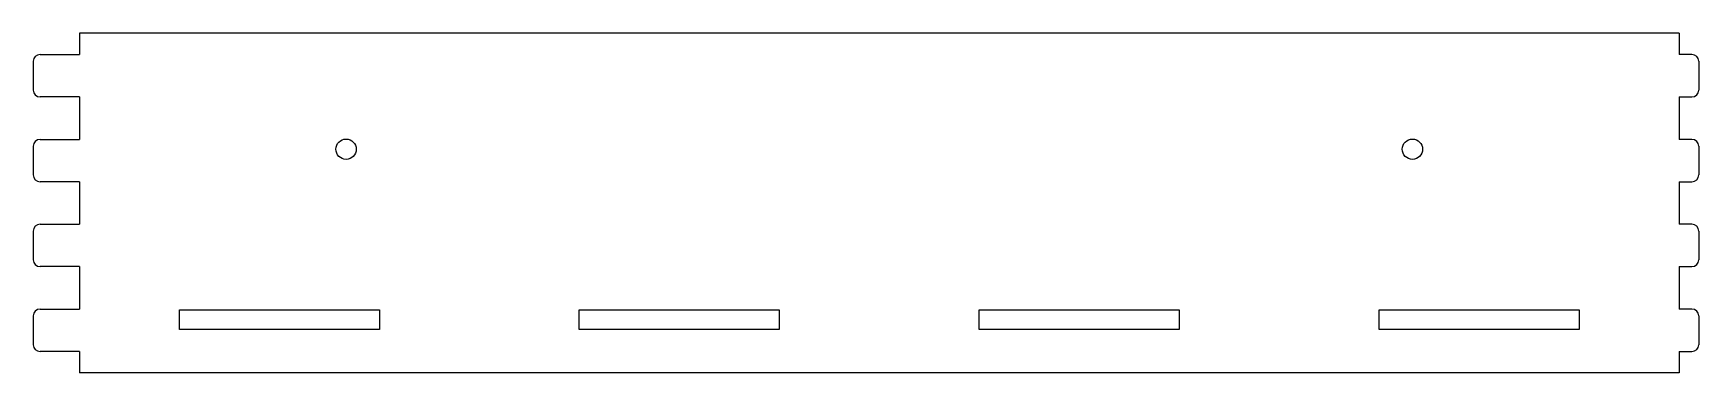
# Model space of a CAD drawing. Header units: millimetres. Extents: x 0 to 491, y 0 to 100.
import ezdxf

# ---------------------------------------------------------------- set-up
doc = ezdxf.new("R2010")
doc.units = ezdxf.units.MM
doc.layers.add('CutProfile', color=7, linetype='CONTINUOUS')

msp = doc.modelspace()

# ---------------------------------------------------------------- linework, layer by layer
at = {"layer": 'CutProfile'}
for p, q in [((13.6, 100), (13.6, 93.75)), ((484.8, 100), (13.6, 100)), ((484.8, 100), (484.8, 93.75)), ((2, 93.75), (13.6, 93.75)), ((488.6, 93.75), (484.8, 93.75)), ((0, 91.75), (0, 83.25)), ((490.6, 91.75), (490.6, 83.25)), ((13.6, 81.25), (2, 81.25)), ((13.6, 81.25), (13.6, 68.75)), ((484.8, 81.25), (488.6, 81.25)), ((484.8, 81.25), (484.8, 68.75)), ((2, 68.75), (13.6, 68.75)), ((488.6, 68.75), (484.8, 68.75)), ((0, 66.75), (0, 58.25)), ((490.6, 66.75), (490.6, 58.25)), ((13.6, 56.25), (2, 56.25)), ((13.6, 56.25), (13.6, 43.75)), ((484.8, 56.25), (488.6, 56.25)), ((484.8, 56.25), (484.8, 43.75)), ((0, 41.75), (0, 33.25)), ((2, 43.75), (13.6, 43.75)), ((488.6, 43.75), (484.8, 43.75)), ((490.6, 41.75), (490.6, 33.25)), ((13.6, 31.25), (2, 31.25)), ((13.6, 31.25), (13.6, 18.75)), ((484.8, 31.25), (488.6, 31.25)), ((484.8, 31.25), (484.8, 18.75)), ((0, 16.75), (0, 8.25)), ((2, 18.75), (13.6, 18.75)), ((43.05, 18.5), (101.95, 18.5)), ((43.05, 12.7), (43.05, 18.5)), ((101.95, 18.5), (101.95, 12.7)), ((160.85, 18.5), (219.75, 18.5)), ((160.85, 12.7), (160.85, 18.5)), ((219.75, 18.5), (219.75, 12.7)), ((278.65, 18.5), (337.55, 18.5)), ((278.65, 12.7), (278.65, 18.5)), ((337.55, 18.5), (337.55, 12.7)), ((396.45, 18.5), (455.35, 18.5)), ((396.45, 12.7), (396.45, 18.5)), ((455.35, 18.5), (455.35, 12.7)), ((488.6, 18.75), (484.8, 18.75)), ((490.6, 16.75), (490.6, 8.25)), ((101.95, 12.7), (43.05, 12.7)), ((219.75, 12.7), (160.85, 12.7)), ((337.55, 12.7), (278.65, 12.7)), ((455.35, 12.7), (396.45, 12.7)), ((13.6, 6.25), (2, 6.25)), ((13.6, 6.25), (13.6, 0)), ((484.8, 6.25), (488.6, 6.25)), ((484.8, 6.25), (484.8, 0)), ((484.8, 0), (13.6, 0))]:
    msp.add_line(p, q, dxfattribs=at)
for centre in [(92.13, 65.85), (406.27, 65.85)]:
    msp.add_circle(centre, 3, dxfattribs=at)
for centre, start, end in [((2, 91.75), 90, 180), ((488.6, 91.75), 0, 90), ((2, 83.25), 180, -90), ((488.6, 83.25), -90, 0), ((2, 66.75), 90, 180), ((488.6, 66.75), 0, 90), ((2, 58.25), 180, -90), ((488.6, 58.25), -90, 0), ((2, 41.75), 90, 180), ((488.6, 41.75), 0, 90), ((2, 33.25), 180, -90), ((488.6, 33.25), -90, 0), ((2, 16.75), 90, 180), ((488.6, 16.75), 0, 90), ((2, 8.25), 180, -90), ((488.6, 8.25), -90, 0)]:
    msp.add_arc(centre, 2, start, end, dxfattribs=at)

doc.saveas('drawing.dxf')
